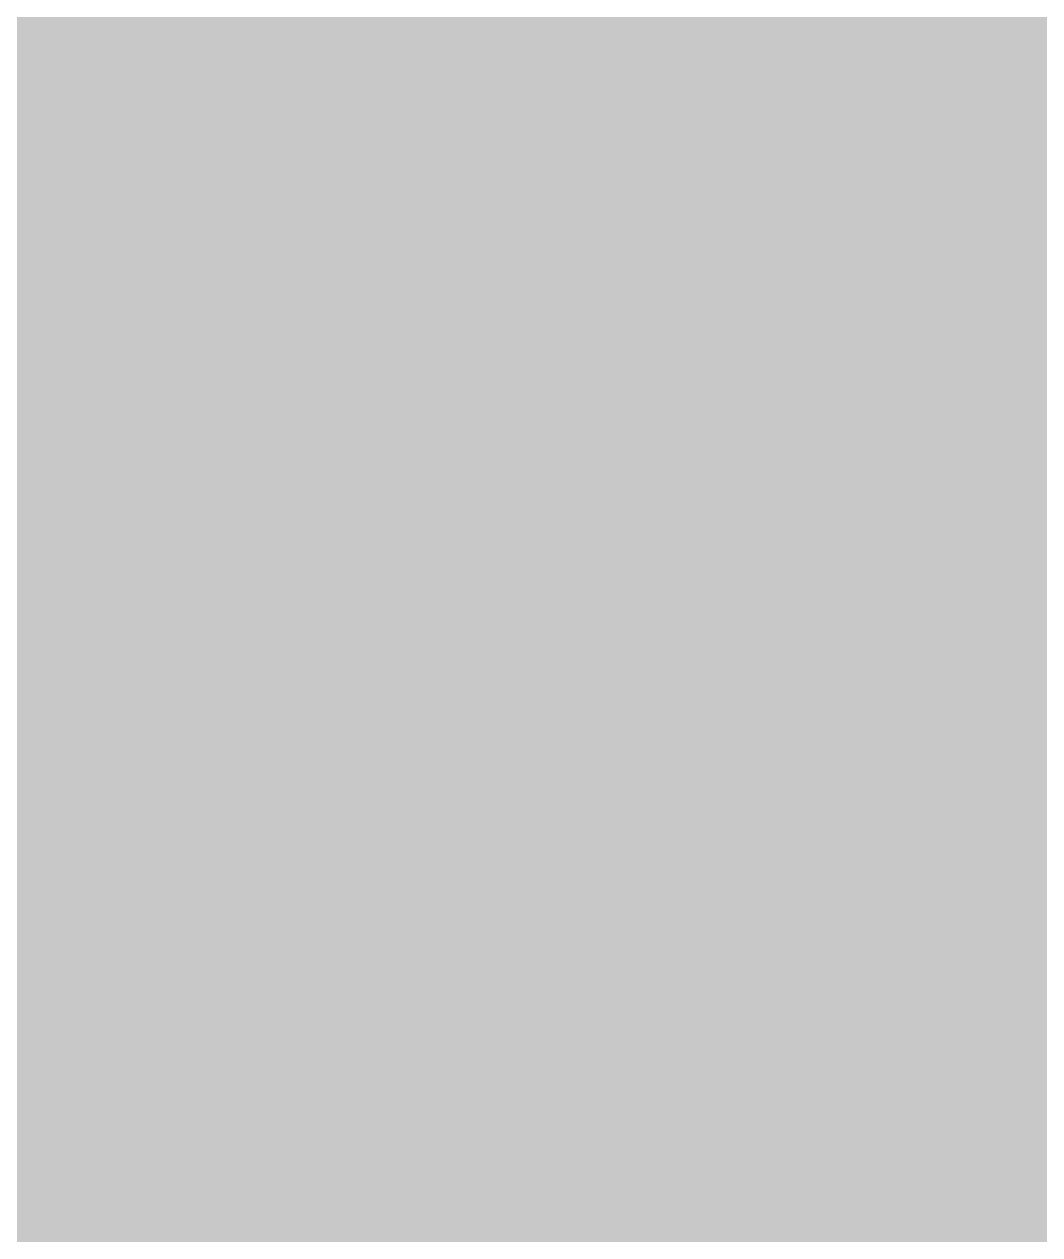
# Model space of a CAD drawing. Header units: millimetres. Extents: x 92 to 588, y 96 to 434.
# Drawn here: x 412.9 to 439.35, y 269.89 to 301.43 of the extents above; entities that cross this region are included whole.
import ezdxf

# ---------------------------------------------------------------- set-up
doc = ezdxf.new("R2010")
doc.units = ezdxf.units.MM
doc.layers.add('H', color=7, linetype='Continuous')
doc.layers.add('P', color=7, linetype='Continuous')

msp = doc.modelspace()

# ---------------------------------------------------------------- hatches: boundary and pattern name
at = {"layer": 'H', "linetype": 'Continuous'}
for points in [[(291.162, 223.903), (291.162, 433.788), (588.166, 433.788), (588.166, 223.903), (291.162, 223.903)], [(436.824, 300.773), (435.819, 301.761), (436.824, 302.766), (437.812, 301.761), (436.824, 300.773)], [(429.01, 298.321), (428.904, 298.321), (428.71, 298.356), (428.622, 298.374), (428.445, 298.427), (428.304, 298.48), (428.304, 298.85), (428.445, 298.78), (428.622, 298.692), (428.71, 298.674), (428.886, 298.621), (428.975, 298.621), (429.08, 298.639), (429.186, 298.656), (429.239, 298.674), (429.327, 298.727), (429.38, 298.762), (429.433, 298.85), (429.486, 298.938), (429.504, 298.991), (429.521, 299.097), (429.521, 299.238), (429.486, 299.362), (429.469, 299.397), (429.451, 299.45), (429.398, 299.521), (429.363, 299.538), (429.275, 299.591), (429.186, 299.609), (429.08, 299.626), (428.975, 299.644), (428.816, 299.644), (428.816, 299.926), (428.939, 299.926), (429.045, 299.926), (429.239, 299.979), (429.327, 300.032), (429.363, 300.067), (429.416, 300.138), (429.469, 300.261), (429.469, 300.35), (429.469, 300.403), (429.451, 300.491), (429.433, 300.526), (429.416, 300.561), (429.363, 300.614), (429.327, 300.632), (429.257, 300.685), (429.186, 300.702), (429.098, 300.72), (429.01, 300.72), (428.922, 300.72), (428.834, 300.702), (428.728, 300.667), (428.64, 300.632), (428.569, 300.597), (428.498, 300.561), (428.445, 300.526), (428.393, 300.491), (428.375, 300.861), (428.498, 300.914), (428.675, 300.967), (428.763, 300.985), (428.957, 301.02), (429.045, 301.02), (429.204, 301.02), (429.345, 300.985), (429.416, 300.967), (429.539, 300.914), (429.592, 300.879), (429.645, 300.826), (429.733, 300.72), (429.751, 300.667), (429.786, 300.614), (429.821, 300.473), (429.821, 300.403), (429.804, 300.297), (429.733, 300.103), (429.68, 300.014), (429.61, 299.944), (429.433, 299.838), (429.345, 299.82), (429.416, 299.768), (429.521, 299.732), (429.61, 299.697), (429.68, 299.626), (429.733, 299.591), (429.786, 299.485), (429.821, 299.432), (429.839, 299.379), (429.857, 299.221), (429.874, 299.15), (429.857, 299.062), (429.839, 298.903), (429.804, 298.833), (429.768, 298.744), (429.698, 298.621), (429.645, 298.568), (429.574, 298.515), (429.451, 298.427), (429.363, 298.392), (429.292, 298.356), (429.098, 298.321), (429.01, 298.321)], [(413.893, 298.709), (412.906, 299.697), (413.893, 300.702), (414.899, 299.697), (413.893, 298.709)], [(426.505, 298.374), (427.687, 300.667), (426.346, 300.667), (426.346, 300.967), (427.987, 300.967), (427.987, 300.579), (426.876, 298.374), (426.505, 298.374)], [(432.379, 298.374), (432.379, 299.274), (432.379, 299.538), (432.379, 300.561), (431.515, 299.538), (432.379, 299.538), (432.379, 299.274), (431.25, 299.274), (431.25, 299.626), (432.397, 300.967), (432.714, 300.967), (432.714, 299.538), (433.032, 299.538), (433.032, 299.274), (432.714, 299.274), (432.714, 298.374), (432.379, 298.374)], [(435.184, 298.603), (434.178, 299.609), (435.184, 300.597), (436.189, 299.609), (435.184, 298.603)], [(432.22, 297.898), (431.215, 298.903), (432.22, 299.909), (433.226, 298.903), (432.22, 297.898)], [(433.12, 297.563), (432.114, 298.568), (433.12, 299.573), (434.125, 298.568), (433.12, 297.563)], [(412.006, 296.275), (413.188, 298.55), (411.847, 298.55), (411.847, 298.868), (413.488, 298.868), (413.488, 298.48), (412.376, 296.275), (412.006, 296.275)], [(414.511, 296.222), (414.334, 296.222), (414.158, 296.257), (413.982, 296.31), (413.84, 296.363), (413.84, 296.734), (413.911, 296.698), (414.052, 296.628), (414.14, 296.593), (414.246, 296.557), (414.334, 296.54), (414.423, 296.522), (414.528, 296.522), (414.634, 296.522), (414.722, 296.557), (414.775, 296.575), (414.864, 296.645), (414.899, 296.681), (414.952, 296.769), (414.987, 296.857), (415.022, 296.963), (415.022, 297.104), (415.022, 297.175), (415.005, 297.28), (414.987, 297.333), (414.969, 297.369), (414.916, 297.439), (414.881, 297.474), (414.846, 297.51), (414.758, 297.545), (414.705, 297.563), (414.581, 297.58), (414.458, 297.598), (414.317, 297.58), (414.176, 297.563), (414.035, 297.545), (413.946, 297.527), (413.946, 298.868), (415.357, 298.868), (415.357, 298.55), (414.281, 298.55), (414.281, 297.863), (414.352, 297.88), (414.458, 297.88), (414.511, 297.88), (414.705, 297.88), (414.846, 297.845), (414.916, 297.827), (415.058, 297.774), (415.11, 297.721), (415.181, 297.668), (415.269, 297.545), (415.305, 297.474), (415.34, 297.404), (415.375, 297.21), (415.375, 297.104), (415.375, 296.998), (415.34, 296.839), (415.322, 296.751), (415.287, 296.681), (415.199, 296.54), (415.146, 296.469), (415.093, 296.416), (414.969, 296.328), (414.881, 296.293), (414.793, 296.257), (414.617, 296.222), (414.511, 296.222)], [(416.857, 296.275), (416.857, 296.645), (417.033, 296.804), (417.192, 296.945), (417.333, 297.104), (417.492, 297.263), (417.633, 297.422), (417.827, 297.686), (417.88, 297.774), (417.933, 297.88), (417.986, 298.074), (418.003, 298.18), (417.986, 298.286), (417.968, 298.374), (417.95, 298.409), (417.897, 298.48), (417.862, 298.515), (417.809, 298.55), (417.721, 298.586), (417.65, 298.603), (417.545, 298.621), (417.456, 298.603), (417.368, 298.586), (417.28, 298.568), (417.192, 298.533), (417.121, 298.498), (417.051, 298.462), (416.98, 298.427), (416.927, 298.392), (416.91, 298.762), (417.033, 298.815), (417.21, 298.868), (417.315, 298.886), (417.492, 298.903), (417.58, 298.921), (417.668, 298.903), (417.827, 298.886), (417.968, 298.833), (418.091, 298.762), (418.144, 298.727), (418.197, 298.674), (418.268, 298.568), (418.321, 298.427), (418.338, 298.286), (418.356, 298.198), (418.338, 298.057), (418.321, 297.915), (418.268, 297.792), (418.215, 297.686), (418.144, 297.58), (418.056, 297.457), (417.968, 297.351), (417.862, 297.245), (417.703, 297.069), (417.509, 296.875), (417.315, 296.698), (417.192, 296.575), (418.462, 296.575), (418.462, 296.275), (416.857, 296.275)], [(419.591, 296.222), (419.503, 296.222), (419.326, 296.24), (419.238, 296.275), (419.167, 296.31), (419.026, 296.381), (418.973, 296.434), (418.92, 296.487), (418.832, 296.61), (418.797, 296.681), (418.779, 296.751), (418.744, 296.91), (418.744, 296.981), (418.744, 297.086), (418.815, 297.28), (418.868, 297.369), (418.92, 297.457), (419.079, 297.598), (419.185, 297.651), (419.326, 297.527), (419.22, 297.404), (419.167, 297.333), (419.132, 297.263), (419.097, 297.104), (419.097, 297.016), (419.097, 296.892), (419.167, 296.716), (419.238, 296.628), (419.309, 296.557), (419.485, 296.487), (419.591, 296.469), (419.697, 296.487), (419.873, 296.54), (419.944, 296.61), (419.996, 296.681), (420.067, 296.857), (420.067, 296.963), (420.067, 297.033), (420.049, 297.175), (420.014, 297.21), (419.979, 297.263), (419.855, 297.351), (419.767, 297.404), (419.714, 297.439), (419.608, 297.474), (419.52, 297.527), (419.397, 297.563), (419.326, 297.527), (419.185, 297.651), (419.097, 297.721), (418.956, 297.845), (418.903, 297.915), (418.868, 297.986), (418.815, 298.145), (418.815, 298.233), (418.815, 298.303), (418.832, 298.445), (418.903, 298.568), (418.973, 298.674), (419.026, 298.727), (419.079, 298.762), (419.22, 298.85), (419.344, 298.886), (419.503, 298.921), (419.679, 298.921), (419.838, 298.886), (419.979, 298.85), (420.102, 298.78), (420.155, 298.727), (420.208, 298.692), (420.279, 298.586), (420.332, 298.462), (420.367, 298.339), (420.367, 298.268), (420.367, 298.18), (420.314, 298.004), (420.261, 297.915), (420.208, 297.827), (420.067, 297.704), (419.979, 297.651), (419.838, 297.792), (419.944, 297.915), (419.979, 297.968), (419.996, 298.039), (420.032, 298.18), (420.032, 298.251), (420.014, 298.339), (419.961, 298.48), (419.908, 298.55), (419.873, 298.568), (419.802, 298.621), (419.679, 298.656), (419.591, 298.656), (419.503, 298.656), (419.344, 298.603), (419.273, 298.568), (419.256, 298.533), (419.203, 298.48), (419.167, 298.356), (419.15, 298.286), (419.167, 298.215), (419.185, 298.109), (419.22, 298.057), (419.256, 298.021), (419.344, 297.933), (419.397, 297.898), (419.573, 297.827), (419.679, 297.774), (419.767, 297.739), (419.838, 297.792), (419.979, 297.651), (420.085, 297.58), (420.243, 297.457), (420.314, 297.386), (420.367, 297.298), (420.42, 297.104), (420.437, 296.998), (420.42, 296.91), (420.402, 296.769), (420.332, 296.628), (420.243, 296.504), (420.19, 296.434), (420.138, 296.381), (419.996, 296.31), (419.838, 296.24), (419.679, 296.222), (419.591, 296.222)], [(430.403, 298.374), (430.403, 298.868), (430.827, 298.868), (430.827, 298.374), (430.403, 298.374)], [(435.36, 295.675), (434.355, 296.663), (435.36, 297.668), (436.348, 296.663), (435.36, 295.675)], [(422.29, 295.199), (421.302, 296.204), (422.29, 297.21), (423.295, 296.204), (422.29, 295.199)], [(415.904, 296.275), (415.904, 296.769), (416.31, 296.769), (416.31, 296.275), (415.904, 296.275)], [(422.554, 293.664), (422.554, 296.257), (423.313, 296.257), (423.507, 296.222), (423.595, 296.204), (423.683, 296.187), (423.824, 296.134), (423.877, 296.081), (423.948, 296.046), (424.071, 295.905), (424.106, 295.834), (424.142, 295.763), (424.177, 295.569), (424.195, 295.464), (424.195, 295.393), (424.159, 295.234), (424.124, 295.146), (424.089, 295.076), (424.018, 294.952), (423.965, 294.899), (423.895, 294.829), (423.736, 294.74), (423.648, 294.705), (423.56, 294.67), (423.33, 294.635), (422.907, 294.635), (422.907, 294.917), (423.136, 294.917), (423.33, 294.934), (423.471, 294.952), (423.542, 294.97), (423.648, 295.04), (423.683, 295.076), (423.718, 295.111), (423.771, 295.199), (423.789, 295.252), (423.824, 295.34), (423.824, 295.464), (423.824, 295.534), (423.806, 295.64), (423.789, 295.693), (423.754, 295.746), (423.683, 295.816), (423.648, 295.852), (423.56, 295.905), (423.454, 295.94), (423.33, 295.958), (423.189, 295.958), (422.907, 295.958), (422.907, 294.917), (422.907, 294.635), (422.907, 293.664), (422.554, 293.664)], [(424.424, 293.664), (424.424, 294.035), (424.6, 294.194), (424.759, 294.335), (424.9, 294.493), (425.059, 294.652), (425.2, 294.811), (425.394, 295.076), (425.465, 295.164), (425.5, 295.27), (425.553, 295.464), (425.57, 295.569), (425.553, 295.675), (425.535, 295.763), (425.517, 295.799), (425.465, 295.869), (425.429, 295.905), (425.376, 295.94), (425.288, 295.975), (425.218, 295.993), (425.129, 296.01), (425.024, 295.993), (424.935, 295.975), (424.847, 295.958), (424.759, 295.922), (424.688, 295.887), (424.618, 295.852), (424.547, 295.816), (424.512, 295.781), (424.477, 296.152), (424.6, 296.204), (424.777, 296.257), (424.882, 296.275), (425.059, 296.31), (425.235, 296.31), (425.394, 296.275), (425.535, 296.222), (425.659, 296.152), (425.711, 296.116), (425.764, 296.063), (425.835, 295.958), (425.888, 295.816), (425.923, 295.675), (425.923, 295.587), (425.905, 295.446), (425.888, 295.305), (425.835, 295.181), (425.782, 295.076), (425.711, 294.97), (425.623, 294.846), (425.535, 294.74), (425.447, 294.635), (425.27, 294.458), (425.076, 294.264), (424.882, 294.088), (424.759, 293.964), (426.029, 293.964), (426.029, 293.664), (424.424, 293.664)], [(426.452, 293.664), (426.452, 296.257), (427.14, 296.257), (427.387, 296.24), (427.546, 296.24), (427.616, 296.222), (427.758, 296.187), (427.81, 296.152), (427.881, 296.099), (427.987, 296.01), (428.022, 295.958), (428.04, 295.887), (428.075, 295.746), (428.075, 295.675), (428.075, 295.569), (428.022, 295.411), (427.987, 295.34), (427.934, 295.27), (427.793, 295.164), (427.722, 295.111), (427.581, 295.287), (427.616, 295.305), (427.669, 295.375), (427.687, 295.411), (427.722, 295.499), (427.722, 295.622), (427.722, 295.711), (427.687, 295.781), (427.669, 295.816), (427.616, 295.869), (427.599, 295.887), (427.511, 295.922), (427.405, 295.94), (427.299, 295.958), (427.123, 295.958), (426.787, 295.958), (426.787, 295.199), (427.175, 295.199), (427.334, 295.199), (427.422, 295.217), (427.493, 295.234), (427.581, 295.287), (427.722, 295.111), (427.828, 295.058), (427.687, 294.811), (427.634, 294.846), (427.546, 294.882), (427.458, 294.899), (427.352, 294.917), (426.787, 294.917), (426.787, 293.964), (427.07, 293.964), (427.281, 293.964), (427.422, 293.982), (427.493, 294), (427.599, 294.035), (427.652, 294.07), (427.705, 294.105), (427.775, 294.176), (427.793, 294.229), (427.828, 294.264), (427.846, 294.388), (427.846, 294.441), (427.846, 294.511), (427.828, 294.635), (427.81, 294.688), (427.775, 294.74), (427.687, 294.811), (427.828, 295.058), (428.005, 294.952), (428.075, 294.882), (428.128, 294.793), (428.199, 294.582), (428.199, 294.458), (428.199, 294.37), (428.163, 294.194), (428.128, 294.123), (428.093, 294.053), (427.987, 293.929), (427.934, 293.876), (427.863, 293.823), (427.705, 293.735), (427.616, 293.717), (427.528, 293.7), (427.317, 293.664), (426.452, 293.664)], [(430.439, 293.664), (430.439, 295.94), (429.574, 295.94), (429.574, 296.257), (431.656, 296.257), (431.656, 295.94), (430.774, 295.94), (430.774, 293.664), (430.439, 293.664)], [(431.956, 293.664), (431.956, 296.257), (432.644, 296.257), (432.89, 296.24), (433.049, 296.24), (433.12, 296.222), (433.243, 296.187), (433.314, 296.152), (433.384, 296.099), (433.49, 296.01), (433.525, 295.958), (433.543, 295.887), (433.578, 295.746), (433.578, 295.675), (433.578, 295.569), (433.525, 295.411), (433.49, 295.34), (433.437, 295.27), (433.296, 295.164), (433.226, 295.111), (433.085, 295.287), (433.12, 295.305), (433.173, 295.375), (433.19, 295.411), (433.226, 295.499), (433.226, 295.622), (433.226, 295.711), (433.19, 295.781), (433.173, 295.816), (433.12, 295.869), (433.085, 295.887), (433.014, 295.922), (432.908, 295.94), (432.785, 295.958), (432.626, 295.958), (432.291, 295.958), (432.291, 295.199), (432.679, 295.199), (432.838, 295.199), (432.926, 295.217), (432.996, 295.234), (433.085, 295.287), (433.226, 295.111), (433.331, 295.058), (433.19, 294.811), (433.137, 294.846), (433.049, 294.882), (432.961, 294.899), (432.855, 294.917), (432.291, 294.917), (432.291, 293.964), (432.573, 293.964), (432.785, 293.964), (432.926, 293.982), (432.996, 294), (433.102, 294.035), (433.155, 294.07), (433.208, 294.105), (433.279, 294.176), (433.296, 294.229), (433.314, 294.264), (433.349, 294.388), (433.349, 294.511), (433.331, 294.635), (433.296, 294.688), (433.279, 294.74), (433.19, 294.811), (433.331, 295.058), (433.508, 294.952), (433.578, 294.882), (433.631, 294.793), (433.702, 294.582), (433.702, 294.458), (433.702, 294.37), (433.667, 294.194), (433.631, 294.123), (433.596, 294.053), (433.49, 293.929), (433.437, 293.876), (433.367, 293.823), (433.208, 293.735), (433.12, 293.717), (433.032, 293.7), (432.82, 293.664), (431.956, 293.664)], [(428.463, 294.635), (428.463, 294.952), (429.433, 294.952), (429.433, 294.635), (428.463, 294.635)], [(413.135, 291.46), (413.047, 291.46), (412.888, 291.495), (412.817, 291.53), (412.747, 291.548), (412.606, 291.636), (412.553, 291.707), (412.5, 291.777), (412.394, 291.953), (412.341, 292.077), (412.306, 292.2), (412.271, 292.483), (412.271, 292.659), (412.271, 292.818), (412.306, 293.118), (412.341, 293.259), (412.376, 293.4), (412.482, 293.629), (412.553, 293.735), (412.623, 293.823), (412.817, 293.982), (412.923, 294.035), (413.029, 294.088), (413.294, 294.141), (413.435, 294.158), (413.523, 294.141), (413.594, 294.141), (413.664, 294.123), (413.717, 294.105), (413.717, 293.788), (413.664, 293.806), (413.576, 293.823), (413.488, 293.841), (413.382, 293.858), (413.311, 293.858), (413.153, 293.823), (413.029, 293.77), (412.923, 293.682), (412.87, 293.629), (412.817, 293.576), (412.729, 293.435), (412.676, 293.276), (412.641, 293.1), (412.623, 292.994), (412.747, 292.8), (412.623, 292.747), (412.623, 292.712), (412.623, 292.659), (412.623, 292.447), (412.659, 292.236), (412.676, 292.148), (412.694, 292.059), (412.765, 291.936), (412.8, 291.901), (412.888, 291.812), (412.959, 291.777), (413.047, 291.759), (413.135, 291.742), (413.223, 291.759), (413.364, 291.812), (413.435, 291.865), (413.47, 291.901), (413.505, 291.936), (413.541, 292.024), (413.594, 292.2), (413.594, 292.342), (413.594, 292.412), (413.576, 292.553), (413.558, 292.606), (413.541, 292.659), (413.47, 292.747), (413.417, 292.8), (413.382, 292.818), (413.311, 292.853), (413.258, 292.871), (413.188, 292.888), (413.082, 292.888), (412.976, 292.871), (412.853, 292.853), (412.747, 292.8), (412.623, 292.994), (412.747, 293.065), (412.888, 293.118), (412.941, 293.135), (413.082, 293.171), (413.17, 293.171), (413.311, 293.171), (413.435, 293.135), (413.488, 293.118), (413.611, 293.065), (413.664, 293.012), (413.735, 292.959), (413.84, 292.818), (413.876, 292.747), (413.911, 292.659), (413.946, 292.465), (413.946, 292.359), (413.946, 292.253), (413.911, 292.077), (413.876, 291.989), (413.84, 291.901), (413.752, 291.759), (413.699, 291.707), (413.646, 291.654), (413.523, 291.565), (413.452, 291.53), (413.364, 291.495), (413.205, 291.46), (413.135, 291.46)], [(416.063, 291.46), (415.887, 291.477), (415.693, 291.513), (415.534, 291.548), (415.393, 291.618), (415.393, 291.971), (415.463, 291.953), (415.534, 291.918), (415.604, 291.883), (415.693, 291.848), (415.798, 291.812), (415.887, 291.777), (415.975, 291.759), (416.063, 291.759), (416.169, 291.777), (416.275, 291.795), (416.328, 291.83), (416.398, 291.883), (416.433, 291.918), (416.504, 292.006), (416.539, 292.095), (416.575, 292.218), (416.575, 292.342), (416.575, 292.412), (416.557, 292.518), (416.539, 292.571), (416.522, 292.606), (416.469, 292.677), (416.433, 292.712), (416.398, 292.747), (416.292, 292.8), (416.239, 292.8), (416.134, 292.835), (416.01, 292.835), (415.869, 292.835), (415.728, 292.818), (415.587, 292.783), (415.499, 292.765), (415.499, 294.105), (416.91, 294.105), (416.91, 293.806), (415.834, 293.806), (415.834, 293.118), (415.887, 293.118), (416.01, 293.118), (416.063, 293.118), (416.257, 293.118), (416.398, 293.1), (416.469, 293.065), (416.592, 293.012), (416.663, 292.959), (416.716, 292.906), (416.821, 292.8), (416.857, 292.712), (416.892, 292.641), (416.927, 292.447), (416.927, 292.342), (416.927, 292.253), (416.892, 292.077), (416.874, 291.989), (416.839, 291.918), (416.751, 291.777), (416.698, 291.724), (416.645, 291.654), (416.504, 291.565), (416.433, 291.53), (416.345, 291.495), (416.169, 291.46), (416.063, 291.46)], [(417.986, 291.46), (417.897, 291.46), (417.703, 291.495), (417.615, 291.513), (417.421, 291.565), (417.28, 291.618), (417.28, 291.989), (417.439, 291.918), (417.598, 291.83), (417.703, 291.812), (417.88, 291.759), (417.968, 291.759), (418.074, 291.777), (418.18, 291.795), (418.233, 291.812), (418.321, 291.865), (418.356, 291.901), (418.427, 291.989), (418.462, 292.077), (418.48, 292.13), (418.497, 292.236), (418.497, 292.377), (418.48, 292.5), (418.462, 292.536), (418.444, 292.588), (418.391, 292.659), (418.356, 292.677), (418.268, 292.73), (418.18, 292.747), (418.074, 292.765), (417.968, 292.783), (417.809, 292.783), (417.809, 293.065), (417.933, 293.065), (418.039, 293.065), (418.233, 293.118), (418.303, 293.171), (418.338, 293.206), (418.391, 293.276), (418.444, 293.4), (418.462, 293.488), (418.462, 293.541), (418.427, 293.629), (418.427, 293.664), (418.391, 293.7), (418.356, 293.753), (418.321, 293.77), (418.25, 293.823), (418.18, 293.841), (418.091, 293.858), (418.003, 293.858), (417.915, 293.858), (417.809, 293.841), (417.721, 293.806), (417.633, 293.77), (417.562, 293.735), (417.492, 293.7), (417.421, 293.664), (417.386, 293.629), (417.351, 294), (417.492, 294.053), (417.668, 294.105), (417.756, 294.123), (417.95, 294.158), (418.039, 294.158), (418.197, 294.158), (418.338, 294.123), (418.409, 294.105), (418.515, 294.053), (418.568, 294.017), (418.638, 293.964), (418.709, 293.858), (418.744, 293.806), (418.779, 293.753), (418.797, 293.612), (418.815, 293.541), (418.797, 293.435), (418.726, 293.241), (418.674, 293.153), (418.585, 293.082), (418.427, 292.977), (418.321, 292.959), (418.409, 292.906), (418.497, 292.871), (418.603, 292.835), (418.674, 292.765), (418.709, 292.73), (418.779, 292.624), (418.815, 292.571), (418.832, 292.518), (418.85, 292.359), (418.85, 292.289), (418.85, 292.2), (418.832, 292.042), (418.797, 291.971), (418.762, 291.883), (418.674, 291.759), (418.621, 291.707), (418.568, 291.654), (418.427, 291.565), (418.356, 291.53), (418.268, 291.495), (418.091, 291.46), (417.986, 291.46)], [(438.059, 290.948), (437.053, 291.936), (438.059, 292.941), (439.046, 291.936), (438.059, 290.948)], [(419.062, 290.701), (418.056, 291.707), (419.062, 292.712), (420.067, 291.707), (419.062, 290.701)], [(414.405, 291.513), (414.405, 292.006), (414.811, 292.006), (414.811, 291.513), (414.405, 291.513)], [(427.581, 289.325), (428.763, 291.618), (427.422, 291.618), (427.422, 291.918), (429.063, 291.918), (429.063, 291.53), (427.952, 289.325), (427.581, 289.325)], [(430.104, 289.272), (429.91, 289.29), (429.733, 289.325), (429.557, 289.361), (429.416, 289.431), (429.416, 289.784), (429.486, 289.766), (429.557, 289.731), (429.645, 289.696), (429.715, 289.66), (429.821, 289.625), (429.91, 289.608), (429.998, 289.59), (430.104, 289.572), (430.209, 289.59), (430.298, 289.625), (430.35, 289.643), (430.439, 289.696), (430.474, 289.731), (430.527, 289.819), (430.58, 289.907), (430.597, 290.031), (430.615, 290.154), (430.597, 290.225), (430.58, 290.331), (430.562, 290.384), (430.545, 290.419), (430.492, 290.507), (430.456, 290.525), (430.421, 290.56), (430.333, 290.613), (430.28, 290.613), (430.174, 290.648), (430.033, 290.648), (429.892, 290.648), (429.751, 290.631), (429.627, 290.613), (429.521, 290.578), (429.521, 291.918), (430.95, 291.918), (430.95, 291.618), (429.857, 291.618), (429.857, 290.93), (429.927, 290.93), (429.98, 290.93), (430.051, 290.93), (430.104, 290.948), (430.28, 290.93), (430.439, 290.913), (430.492, 290.895), (430.633, 290.825), (430.686, 290.772), (430.756, 290.736), (430.862, 290.613), (430.897, 290.542), (430.915, 290.454), (430.95, 290.26), (430.968, 290.154), (430.95, 290.066), (430.933, 289.89), (430.897, 289.802), (430.862, 289.731), (430.791, 289.59), (430.739, 289.537), (430.668, 289.484), (430.545, 289.378), (430.456, 289.343), (430.386, 289.308), (430.192, 289.29), (430.104, 289.272)], [(432.432, 289.325), (432.432, 289.696), (432.608, 289.854), (432.767, 290.013), (432.908, 290.154), (433.067, 290.313), (433.208, 290.472), (433.402, 290.736), (433.473, 290.842), (433.508, 290.93), (433.561, 291.142), (433.578, 291.248), (433.561, 291.336), (433.543, 291.424), (433.525, 291.477), (433.473, 291.53), (433.455, 291.565), (433.384, 291.618), (433.314, 291.636), (433.226, 291.671), (433.137, 291.671), (433.032, 291.671), (432.943, 291.654), (432.855, 291.618), (432.767, 291.583), (432.696, 291.565), (432.626, 291.513), (432.555, 291.477), (432.52, 291.442), (432.502, 291.812), (432.608, 291.865), (432.802, 291.918), (432.89, 291.936), (433.067, 291.971), (433.155, 291.971), (433.243, 291.971), (433.402, 291.936), (433.543, 291.901), (433.667, 291.83), (433.72, 291.777), (433.772, 291.724), (433.843, 291.618), (433.896, 291.495), (433.931, 291.336), (433.931, 291.266), (433.914, 291.107), (433.896, 290.983), (433.861, 290.86), (433.79, 290.736), (433.72, 290.631), (433.631, 290.525), (433.543, 290.401), (433.455, 290.295), (433.279, 290.119), (433.085, 289.925), (432.89, 289.749), (432.767, 289.625), (434.037, 289.625), (434.037, 289.325), (432.432, 289.325)], [(437.459, 289.784), (436.454, 290.772), (437.459, 291.777), (438.447, 290.772), (437.459, 289.784)], [(436.348, 289.378), (435.36, 290.384), (436.348, 291.371), (437.353, 290.384), (436.348, 289.378)], [(423.224, 288.584), (422.237, 289.572), (423.224, 290.578), (424.23, 289.572), (423.224, 288.584)], [(416.433, 287.985), (415.428, 288.973), (416.433, 289.978), (417.439, 288.973), (416.433, 287.985)], [(424.6, 288.108), (423.595, 289.114), (424.6, 290.101), (425.588, 289.114), (424.6, 288.108)], [(431.479, 289.325), (431.479, 289.819), (431.903, 289.819), (431.903, 289.325), (431.479, 289.325)], [(437.776, 287.35), (438.958, 289.625), (437.618, 289.625), (437.618, 289.925), (439.258, 289.925), (439.258, 289.537), (438.147, 287.35), (437.776, 287.35)], [(427.264, 287.438), (426.258, 288.443), (427.264, 289.449), (428.251, 288.443), (427.264, 287.438)], [(412.941, 285.551), (412.941, 285.815), (413.4, 285.815), (413.4, 287.544), (412.941, 287.544), (412.941, 287.773), (413.064, 287.791), (413.258, 287.826), (413.329, 287.861), (413.4, 287.932), (413.452, 288.038), (413.47, 288.143), (413.735, 288.143), (413.735, 285.815), (414.193, 285.815), (414.193, 285.551), (412.941, 285.551)], [(415.463, 285.498), (415.357, 285.498), (415.181, 285.515), (415.11, 285.551), (415.022, 285.586), (414.899, 285.656), (414.846, 285.709), (414.793, 285.762), (414.705, 285.886), (414.67, 285.956), (414.652, 286.027), (414.617, 286.186), (414.617, 286.256), (414.617, 286.362), (414.67, 286.556), (414.722, 286.644), (414.793, 286.732), (414.952, 286.873), (415.058, 286.926), (415.199, 286.785), (415.075, 286.679), (415.04, 286.609), (415.005, 286.538), (414.969, 286.38), (414.969, 286.291), (414.969, 286.168), (415.04, 285.974), (415.11, 285.903), (415.181, 285.833), (415.357, 285.762), (415.463, 285.745), (415.569, 285.762), (415.745, 285.815), (415.816, 285.886), (415.869, 285.956), (415.94, 286.133), (415.94, 286.238), (415.94, 286.309), (415.904, 286.433), (415.887, 286.485), (415.851, 286.538), (415.728, 286.627), (415.64, 286.679), (415.569, 286.715), (415.481, 286.75), (415.375, 286.785), (415.269, 286.838), (415.199, 286.785), (415.058, 286.926), (414.969, 286.997), (414.828, 287.12), (414.775, 287.191), (414.722, 287.244), (414.687, 287.42), (414.67, 287.508), (414.687, 287.579), (414.705, 287.72), (414.758, 287.844), (414.846, 287.949), (414.899, 288.002), (414.952, 288.038), (415.075, 288.126), (415.216, 288.161), (415.375, 288.196), (415.463, 288.196), (415.551, 288.196), (415.71, 288.161), (415.851, 288.126), (415.975, 288.055), (416.028, 288.002), (416.081, 287.967), (416.151, 287.861), (416.204, 287.738), (416.239, 287.614), (416.239, 287.544), (416.222, 287.456), (416.186, 287.279), (416.134, 287.191), (416.081, 287.103), (415.94, 286.979), (415.834, 286.926), (415.71, 287.068), (415.816, 287.191), (415.834, 287.244), (415.869, 287.314), (415.887, 287.456), (415.887, 287.526), (415.887, 287.614), (415.834, 287.755), (415.781, 287.826), (415.745, 287.844), (415.675, 287.897), (415.551, 287.932), (415.463, 287.932), (415.357, 287.932), (415.216, 287.879), (415.146, 287.826), (415.11, 287.808), (415.075, 287.738), (415.022, 287.632), (415.022, 287.544), (415.022, 287.491), (415.058, 287.385), (415.093, 287.332), (415.128, 287.297), (415.216, 287.209), (415.34, 287.138), (415.428, 287.103), (415.534, 287.05), (415.64, 287.015), (415.71, 287.068), (415.834, 286.926), (415.957, 286.856), (416.116, 286.732), (416.186, 286.662), (416.239, 286.574), (416.292, 286.38), (416.292, 286.274), (416.292, 286.186), (416.275, 286.044), (416.204, 285.903), (416.116, 285.78), (416.063, 285.709), (415.992, 285.656), (415.869, 285.586), (415.71, 285.515), (415.551, 285.498), (415.463, 285.498)], [(437.882, 284.245), (436.877, 285.251), (437.882, 286.238), (438.888, 285.251), (437.882, 284.245)], [(418.268, 283.328), (419.45, 285.603), (418.109, 285.603), (418.109, 285.903), (419.75, 285.903), (419.75, 285.515), (418.638, 283.328), (418.268, 283.328)], [(420.808, 283.275), (420.649, 283.31), (420.579, 283.328), (420.508, 283.363), (420.367, 283.452), (420.314, 283.504), (420.261, 283.575), (420.155, 283.769), (420.102, 283.875), (420.067, 283.998), (420.032, 284.298), (420.032, 284.457), (420.032, 284.616), (420.067, 284.933), (420.102, 285.074), (420.138, 285.198), (420.243, 285.445), (420.314, 285.533), (420.385, 285.639), (420.579, 285.78), (420.684, 285.85), (420.79, 285.903), (421.055, 285.956), (421.196, 285.956), (421.284, 285.956), (421.355, 285.956), (421.425, 285.939), (421.478, 285.921), (421.478, 285.586), (421.425, 285.621), (421.337, 285.639), (421.249, 285.656), (421.143, 285.656), (421.072, 285.656), (420.914, 285.621), (420.79, 285.568), (420.684, 285.498), (420.631, 285.445), (420.579, 285.392), (420.49, 285.251), (420.437, 285.092), (420.402, 284.898), (420.385, 284.792), (420.508, 284.616), (420.385, 284.545), (420.385, 284.51), (420.385, 284.475), (420.385, 284.245), (420.42, 284.034), (420.437, 283.945), (420.455, 283.875), (420.526, 283.751), (420.561, 283.698), (420.649, 283.628), (420.72, 283.593), (420.808, 283.557), (420.896, 283.557), (420.984, 283.557), (421.125, 283.61), (421.196, 283.663), (421.231, 283.698), (421.266, 283.734), (421.302, 283.84), (421.355, 283.998), (421.355, 284.139), (421.355, 284.228), (421.337, 284.351), (421.319, 284.422), (421.302, 284.475), (421.231, 284.563), (421.178, 284.598), (421.143, 284.633), (421.072, 284.669), (421.02, 284.669), (420.949, 284.686), (420.843, 284.686), (420.737, 284.686), (420.614, 284.651), (420.508, 284.616), (420.385, 284.792), (420.508, 284.88), (420.649, 284.933), (420.702, 284.951), (420.843, 284.968), (420.931, 284.968), (421.072, 284.968), (421.196, 284.951), (421.249, 284.933), (421.372, 284.863), (421.425, 284.827), (421.496, 284.757), (421.602, 284.633), (421.637, 284.545), (421.672, 284.457), (421.707, 284.263), (421.707, 284.157), (421.707, 284.069), (421.672, 283.875), (421.637, 283.787), (421.602, 283.716), (421.513, 283.575), (421.46, 283.504), (421.408, 283.452), (421.284, 283.363), (421.214, 283.328), (421.125, 283.31), (420.967, 283.275), (420.808, 283.275)], [(423.489, 283.275), (423.418, 283.275), (423.348, 283.293), (423.277, 283.31), (423.277, 283.646), (423.348, 283.61), (423.418, 283.593), (423.524, 283.575), (423.612, 283.575), (423.701, 283.575), (423.842, 283.61), (423.983, 283.663), (424.106, 283.734), (424.142, 283.804), (424.195, 283.857), (424.265, 283.998), (424.318, 284.157), (424.353, 284.333), (424.371, 284.439), (424.265, 284.616), (424.371, 284.686), (424.371, 284.757), (424.371, 284.792), (424.371, 284.845), (424.371, 284.968), (424.353, 285.18), (424.336, 285.268), (424.3, 285.357), (424.23, 285.48), (424.195, 285.533), (424.159, 285.568), (424.071, 285.621), (424.036, 285.639), (423.965, 285.674), (423.877, 285.674), (423.771, 285.674), (423.63, 285.621), (423.56, 285.568), (423.524, 285.533), (423.507, 285.48), (423.454, 285.392), (423.401, 285.215), (423.401, 285.074), (423.401, 285.004), (423.418, 284.863), (423.436, 284.81), (423.471, 284.757), (423.542, 284.669), (423.577, 284.633), (423.612, 284.598), (423.683, 284.563), (423.736, 284.563), (423.806, 284.545), (423.912, 284.545), (424.018, 284.545), (424.142, 284.58), (424.265, 284.616), (424.371, 284.439), (424.23, 284.351), (424.106, 284.298), (424.036, 284.281), (423.895, 284.263), (423.824, 284.263), (423.683, 284.263), (423.56, 284.281), (423.507, 284.298), (423.383, 284.369), (423.33, 284.404), (423.26, 284.457), (423.154, 284.598), (423.119, 284.669), (423.083, 284.757), (423.048, 284.951), (423.048, 285.074), (423.048, 285.163), (423.083, 285.357), (423.119, 285.427), (423.154, 285.515), (423.242, 285.656), (423.295, 285.709), (423.348, 285.78), (423.471, 285.868), (423.56, 285.903), (423.63, 285.921), (423.789, 285.956), (423.877, 285.956), (423.965, 285.956), (424.124, 285.921), (424.195, 285.903), (424.265, 285.868), (424.389, 285.78), (424.441, 285.727), (424.512, 285.656), (424.618, 285.462), (424.653, 285.357), (424.688, 285.233), (424.724, 284.951), (424.724, 284.774), (424.724, 284.616), (424.688, 284.316), (424.653, 284.157), (424.618, 284.016), (424.512, 283.787), (424.441, 283.681), (424.371, 283.593), (424.177, 283.434), (424.089, 283.381), (423.965, 283.328), (423.718, 283.275), (423.56, 283.275), (423.489, 283.275)], [(425.764, 283.275), (425.588, 283.275), (425.412, 283.31), (425.235, 283.363), (425.094, 283.416), (425.094, 283.787), (425.165, 283.751), (425.235, 283.716), (425.306, 283.681), (425.394, 283.646), (425.5, 283.61), (425.588, 283.593), (425.676, 283.575), (425.782, 283.575), (425.888, 283.575), (425.976, 283.61), (426.029, 283.628), (426.117, 283.681), (426.152, 283.734), (426.205, 283.804), (426.241, 283.91), (426.276, 284.016), (426.276, 284.139), (426.276, 284.21), (426.258, 284.333), (426.241, 284.369), (426.223, 284.422), (426.17, 284.492), (426.135, 284.528), (426.1, 284.545), (426.011, 284.598), (425.958, 284.616), (425.835, 284.633), (425.711, 284.633), (425.57, 284.633), (425.429, 284.616), (425.288, 284.598), (425.2, 284.58), (425.2, 285.903), (426.611, 285.903), (426.611, 285.603), (425.535, 285.603), (425.535, 284.916), (425.606, 284.916), (425.711, 284.933), (425.764, 284.933), (425.958, 284.933), (426.1, 284.898), (426.17, 284.88), (426.311, 284.81), (426.364, 284.774), (426.435, 284.722), (426.523, 284.598), (426.558, 284.528), (426.593, 284.457), (426.629, 284.263), (426.629, 284.051), (426.593, 283.875), (426.576, 283.804), (426.54, 283.716), (426.452, 283.575), (426.399, 283.522), (426.346, 283.469), (426.205, 283.381), (426.135, 283.346), (426.047, 283.31), (425.87, 283.275), (425.764, 283.275)], [(436.506, 282.852), (436.418, 282.852), (436.348, 282.869), (436.277, 282.887), (436.277, 283.222), (436.348, 283.187), (436.436, 283.169), (436.524, 283.152), (436.612, 283.152), (436.7, 283.152), (436.859, 283.169), (436.983, 283.24), (437.106, 283.31), (437.159, 283.363), (437.194, 283.434), (437.283, 283.557), (437.335, 283.716), (437.371, 283.91), (437.371, 284.016), (437.283, 284.192), (437.371, 284.263), (437.371, 284.333), (437.388, 284.369), (437.388, 284.545), (437.353, 284.757), (437.335, 284.845), (437.3, 284.933), (437.247, 285.057), (437.194, 285.11), (437.159, 285.145), (437.089, 285.198), (437.053, 285.215), (436.965, 285.251), (436.877, 285.251), (436.771, 285.251), (436.648, 285.198), (436.559, 285.127), (436.542, 285.092), (436.506, 285.057), (436.454, 284.968), (436.418, 284.792), (436.401, 284.651), (436.401, 284.58), (436.436, 284.439), (436.454, 284.386), (436.471, 284.333), (436.542, 284.245), (436.577, 284.21), (436.612, 284.175), (436.7, 284.139), (436.736, 284.139), (436.824, 284.122), (436.912, 284.122), (437.018, 284.122), (437.159, 284.157), (437.283, 284.192), (437.371, 284.016), (437.23, 283.928), (437.106, 283.875), (437.053, 283.857), (436.912, 283.84), (436.842, 283.822), (436.7, 283.84), (436.577, 283.857), (436.506, 283.875), (436.401, 283.945), (436.33, 283.981), (436.277, 284.034), (436.171, 284.175), (436.118, 284.245), (436.101, 284.333), (436.065, 284.528), (436.048, 284.651), (436.065, 284.739), (436.083, 284.916), (436.118, 285.004), (436.154, 285.092), (436.242, 285.233), (436.295, 285.286), (436.348, 285.339), (436.489, 285.427), (436.559, 285.462), (436.63, 285.498), (436.789, 285.533), (436.965, 285.533), (437.124, 285.498), (437.194, 285.48), (437.265, 285.445), (437.388, 285.357), (437.441, 285.304), (437.512, 285.233), (437.618, 285.039), (437.653, 284.933), (437.688, 284.81), (437.724, 284.51), (437.724, 284.351), (437.724, 284.192), (437.688, 283.875), (437.653, 283.734), (437.618, 283.593), (437.512, 283.363), (437.441, 283.258), (437.371, 283.169), (437.194, 283.011), (437.089, 282.958), (436.983, 282.905), (436.718, 282.852), (436.577, 282.852), (436.506, 282.852)], [(429.327, 282.905), (430.509, 285.18), (429.169, 285.18), (429.169, 285.48), (430.809, 285.48), (430.809, 285.092), (429.698, 282.905), (429.327, 282.905)], [(432.15, 282.905), (432.15, 283.787), (432.15, 284.069), (432.15, 285.074), (431.285, 284.069), (432.15, 284.069), (432.15, 283.787), (431.021, 283.787), (431.021, 284.157), (432.167, 285.48), (432.485, 285.48), (432.485, 284.069), (432.802, 284.069), (432.802, 283.787), (432.485, 283.787), (432.485, 282.905), (432.15, 282.905)], [(434.884, 282.852), (434.707, 282.852), (434.513, 282.887), (434.355, 282.922), (434.213, 282.993), (434.213, 283.363), (434.284, 283.328), (434.355, 283.293), (434.425, 283.258), (434.513, 283.222), (434.601, 283.187), (434.69, 283.169), (434.778, 283.152), (434.884, 283.152), (434.99, 283.152), (435.095, 283.187), (435.148, 283.205), (435.219, 283.258), (435.254, 283.31), (435.325, 283.381), (435.36, 283.487), (435.395, 283.593), (435.395, 283.716), (435.395, 283.787), (435.378, 283.91), (435.36, 283.945), (435.342, 283.998), (435.289, 284.069), (435.254, 284.087), (435.201, 284.122), (435.113, 284.175), (435.06, 284.192), (434.954, 284.21), (434.831, 284.21), (434.69, 284.21), (434.549, 284.192), (434.407, 284.175), (434.319, 284.157), (434.319, 285.48), (435.73, 285.48), (435.73, 285.18), (434.654, 285.18), (434.654, 284.492), (434.707, 284.492), (434.778, 284.51), (434.831, 284.51), (434.884, 284.51), (435.078, 284.492), (435.219, 284.475), (435.289, 284.457), (435.413, 284.386), (435.483, 284.351), (435.536, 284.298), (435.642, 284.175), (435.677, 284.104), (435.713, 284.016), (435.748, 283.84), (435.748, 283.716), (435.748, 283.628), (435.713, 283.452), (435.695, 283.381), (435.66, 283.293), (435.572, 283.152), (435.519, 283.099), (435.466, 283.046), (435.325, 282.94), (435.254, 282.905), (435.166, 282.887), (434.99, 282.852), (434.884, 282.852)], [(426.823, 282.517), (425.817, 283.522), (426.823, 284.51), (427.828, 283.522), (426.823, 282.517)], [(422.166, 283.328), (422.166, 283.822), (422.572, 283.822), (422.572, 283.328), (422.166, 283.328)], [(433.226, 282.905), (433.226, 283.399), (433.631, 283.399), (433.631, 282.905), (433.226, 282.905)], [(439.188, 281.476), (438.182, 282.481), (439.188, 283.487), (440.175, 282.481), (439.188, 281.476)], [(425.588, 279.712), (424.6, 280.718), (425.588, 281.723), (426.593, 280.718), (425.588, 279.712)], [(431.285, 279.112), (430.298, 280.118), (431.285, 281.123), (432.291, 280.118), (431.285, 279.112)], [(416.222, 278.178), (416.222, 278.548), (416.38, 278.707), (416.539, 278.848), (416.698, 279.007), (416.839, 279.165), (416.98, 279.324), (417.192, 279.589), (417.245, 279.677), (417.298, 279.783), (417.351, 279.977), (417.351, 280.083), (417.351, 280.188), (417.315, 280.277), (417.298, 280.312), (417.262, 280.382), (417.227, 280.418), (417.157, 280.453), (417.086, 280.488), (416.998, 280.506), (416.91, 280.523), (416.821, 280.506), (416.716, 280.488), (416.627, 280.471), (416.539, 280.435), (416.469, 280.4), (416.398, 280.365), (416.345, 280.329), (416.292, 280.294), (416.275, 280.665), (416.398, 280.718), (416.575, 280.77), (416.663, 280.788), (416.857, 280.806), (416.945, 280.823), (417.033, 280.806), (417.192, 280.788), (417.333, 280.735), (417.456, 280.665), (417.509, 280.629), (417.545, 280.576), (417.633, 280.453), (417.686, 280.329), (417.703, 280.188), (417.703, 280.1), (417.703, 279.959), (417.668, 279.818), (417.633, 279.694), (417.58, 279.589), (417.509, 279.483), (417.421, 279.359), (417.333, 279.253), (417.227, 279.148), (417.051, 278.971), (416.857, 278.777), (416.68, 278.601), (416.539, 278.477), (417.809, 278.477), (417.809, 278.178), (416.222, 278.178)], [(414.352, 278.178), (414.352, 280.753), (415.11, 280.753), (415.305, 280.735), (415.393, 280.718), (415.463, 280.7), (415.604, 280.647), (415.675, 280.594), (415.745, 280.541), (415.851, 280.418), (415.904, 280.347), (415.94, 280.277), (415.975, 280.083), (415.975, 279.977), (415.975, 279.906), (415.94, 279.747), (415.922, 279.659), (415.887, 279.589), (415.798, 279.465), (415.745, 279.412), (415.675, 279.342), (415.534, 279.253), (415.446, 279.201), (415.34, 279.183), (415.11, 279.148), (414.987, 279.148), (414.687, 279.148), (414.687, 279.43), (414.916, 279.43), (415.128, 279.448), (415.269, 279.465), (415.322, 279.483), (415.428, 279.553), (415.516, 279.624), (415.569, 279.712), (415.587, 279.765), (415.622, 279.853), (415.622, 279.977), (415.622, 280.047), (415.587, 280.153), (415.569, 280.206), (415.551, 280.259), (415.481, 280.329), (415.428, 280.365), (415.357, 280.418), (415.252, 280.435), (415.128, 280.471), (414.969, 280.471), (414.687, 280.471), (414.687, 279.43), (414.687, 279.148), (414.687, 278.178), (414.352, 278.178)], [(417.968, 278.178), (418.832, 280.753), (419.256, 280.753), (420.12, 278.178), (419.767, 278.178), (419.52, 278.901), (419.432, 279.201), (419.026, 280.418), (418.638, 279.201), (419.432, 279.201), (419.52, 278.901), (418.532, 278.901), (418.303, 278.178), (417.968, 278.178)], [(422.237, 278.178), (422.237, 280.453), (421.355, 280.453), (421.355, 280.753), (423.436, 280.753), (423.436, 280.453), (422.572, 280.453), (422.572, 278.178), (422.237, 278.178)], [(423.736, 278.178), (423.736, 280.753), (424.671, 280.753), (424.847, 280.735), (424.9, 280.735), (425.041, 280.682), (425.112, 280.665), (425.165, 280.612), (425.27, 280.523), (425.306, 280.471), (425.341, 280.4), (425.376, 280.259), (425.376, 280.171), (425.359, 280.083), (425.323, 279.924), (425.27, 279.853), (425.218, 279.783), (425.094, 279.677), (425.006, 279.624), (424.9, 279.818), (424.971, 279.888), (424.988, 279.924), (425.006, 280.012), (425.006, 280.135), (425.006, 280.224), (424.988, 280.294), (424.971, 280.329), (424.918, 280.382), (424.882, 280.4), (424.794, 280.435), (424.688, 280.453), (424.583, 280.471), (424.089, 280.471), (424.089, 279.712), (424.477, 279.712), (424.618, 279.712), (424.706, 279.73), (424.794, 279.747), (424.865, 279.8), (424.9, 279.818), (425.006, 279.624), (425.112, 279.571), (424.988, 279.324), (424.918, 279.359), (424.847, 279.395), (424.741, 279.412), (424.635, 279.43), (424.477, 279.43), (424.089, 279.43), (424.089, 278.477), (424.371, 278.477), (424.565, 278.477), (424.724, 278.495), (424.777, 278.513), (424.9, 278.548), (424.953, 278.583), (424.988, 278.618), (425.059, 278.689), (425.094, 278.742), (425.112, 278.777), (425.129, 278.883), (425.129, 278.954), (425.129, 279.024), (425.112, 279.148), (425.094, 279.201), (425.076, 279.236), (424.988, 279.324), (425.112, 279.571), (425.306, 279.465), (425.359, 279.377), (425.429, 279.306), (425.482, 279.095), (425.5, 278.971), (425.482, 278.883), (425.447, 278.707), (425.412, 278.636), (425.376, 278.566), (425.288, 278.442), (425.218, 278.389), (425.147, 278.336), (424.988, 278.248), (424.918, 278.23), (424.83, 278.195), (424.6, 278.178), (424.477, 278.178), (423.736, 278.178)], [(420.243, 279.148), (420.243, 279.465), (421.231, 279.465), (421.231, 279.148), (420.243, 279.148)], [(429.398, 276.696), (430.58, 278.971), (429.239, 278.971), (429.239, 279.271), (430.88, 279.271), (430.88, 278.883), (429.768, 276.696), (429.398, 276.696)], [(431.903, 276.643), (431.726, 276.643), (431.532, 276.678), (431.374, 276.713), (431.232, 276.784), (431.232, 277.154), (431.303, 277.119), (431.374, 277.084), (431.444, 277.049), (431.532, 277.013), (431.638, 276.978), (431.726, 276.96), (431.815, 276.943), (431.903, 276.943), (432.009, 276.943), (432.114, 276.978), (432.167, 276.996), (432.255, 277.049), (432.291, 277.102), (432.344, 277.172), (432.379, 277.278), (432.414, 277.384), (432.414, 277.507), (432.414, 277.578), (432.397, 277.701), (432.379, 277.737), (432.361, 277.789), (432.308, 277.86), (432.273, 277.878), (432.238, 277.913), (432.132, 277.966), (432.079, 277.983), (431.973, 278.001), (431.85, 278.001), (431.709, 278.001), (431.568, 277.983), (431.426, 277.966), (431.338, 277.948), (431.338, 279.271), (432.749, 279.271), (432.749, 278.971), (431.673, 278.971), (431.673, 278.283), (431.726, 278.283), (431.85, 278.301), (431.903, 278.301), (432.097, 278.283), (432.238, 278.266), (432.308, 278.248), (432.432, 278.178), (432.502, 278.142), (432.573, 278.089), (432.661, 277.966), (432.696, 277.895), (432.732, 277.807), (432.767, 277.631), (432.767, 277.419), (432.732, 277.243), (432.714, 277.172), (432.679, 277.084), (432.591, 276.943), (432.538, 276.89), (432.485, 276.837), (432.344, 276.731), (432.273, 276.696), (432.185, 276.678), (432.009, 276.643), (431.903, 276.643)], [(434.954, 276.643), (434.76, 276.643), (434.584, 276.678), (434.407, 276.713), (434.284, 276.784), (434.284, 277.154), (434.337, 277.119), (434.496, 277.049), (434.584, 277.013), (434.672, 276.978), (434.76, 276.96), (434.848, 276.943), (434.954, 276.943), (435.06, 276.943), (435.166, 276.978), (435.201, 276.996), (435.289, 277.049), (435.325, 277.102), (435.395, 277.172), (435.43, 277.278), (435.466, 277.384), (435.466, 277.507), (435.466, 277.578), (435.448, 277.701), (435.43, 277.737), (435.413, 277.789), (435.342, 277.86), (435.325, 277.878), (435.272, 277.913), (435.184, 277.966), (435.131, 277.983), (435.025, 278.001), (434.884, 278.001), (434.743, 278.001), (434.601, 277.983), (434.478, 277.966), (434.39, 277.948), (434.39, 279.271), (435.801, 279.271), (435.801, 278.971), (434.725, 278.971), (434.725, 278.283), (434.778, 278.283), (434.848, 278.301), (434.901, 278.301), (434.954, 278.301), (435.131, 278.283), (435.289, 278.266), (435.36, 278.248), (435.483, 278.178), (435.554, 278.142), (435.607, 278.089), (435.713, 277.966), (435.748, 277.895), (435.783, 277.807), (435.819, 277.631), (435.819, 277.507), (435.819, 277.419), (435.783, 277.243), (435.748, 277.172), (435.73, 277.084), (435.642, 276.943), (435.589, 276.89), (435.536, 276.837), (435.395, 276.731), (435.325, 276.696), (435.236, 276.678), (435.06, 276.643), (434.954, 276.643)], [(437.212, 276.696), (437.212, 277.578), (437.212, 277.86), (437.212, 278.865), (436.348, 277.86), (437.212, 277.86), (437.212, 277.578), (436.083, 277.578), (436.083, 277.948), (437.23, 279.271), (437.547, 279.271), (437.547, 277.86), (437.865, 277.86), (437.865, 277.578), (437.547, 277.578), (437.547, 276.696), (437.212, 276.696)], [(433.296, 276.696), (433.296, 277.19), (433.702, 277.19), (433.702, 276.696), (433.296, 276.696)], [(411.618, 272.004), (412.8, 274.297), (411.477, 274.297), (411.477, 274.597), (413.117, 274.597), (413.117, 274.209), (411.988, 272.004), (411.618, 272.004)], [(414.017, 271.951), (413.823, 271.986), (413.735, 272.004), (413.558, 272.057), (413.417, 272.11), (413.417, 272.48), (413.558, 272.41), (413.735, 272.339), (413.823, 272.304), (413.999, 272.268), (414.105, 272.251), (414.211, 272.268), (414.317, 272.286), (414.37, 272.304), (414.458, 272.374), (414.493, 272.41), (414.546, 272.48), (414.599, 272.568), (414.617, 272.621), (414.634, 272.727), (414.634, 272.868), (414.617, 272.992), (414.599, 273.027), (414.564, 273.08), (414.511, 273.15), (414.475, 273.168), (414.405, 273.221), (414.299, 273.256), (414.211, 273.256), (414.087, 273.274), (413.946, 273.274), (413.946, 273.556), (414.052, 273.556), (414.176, 273.556), (414.352, 273.609), (414.44, 273.662), (414.475, 273.697), (414.528, 273.768), (414.581, 273.891), (414.581, 273.997), (414.581, 274.032), (414.564, 274.121), (414.546, 274.156), (414.528, 274.191), (414.475, 274.244), (414.387, 274.315), (414.299, 274.332), (414.229, 274.35), (414.14, 274.35), (414.035, 274.35), (413.946, 274.332), (413.858, 274.297), (413.77, 274.262), (413.682, 274.226), (413.611, 274.191), (413.558, 274.156), (413.505, 274.121), (413.488, 274.491), (413.611, 274.544), (413.788, 274.597), (413.893, 274.614), (414.07, 274.65), (414.158, 274.65), (414.334, 274.65), (414.458, 274.614), (414.528, 274.597), (414.652, 274.544), (414.705, 274.509), (414.758, 274.456), (414.846, 274.368), (414.881, 274.297), (414.899, 274.244), (414.934, 274.103), (414.934, 274.032), (414.934, 273.927), (414.864, 273.733), (414.793, 273.644), (414.722, 273.574), (414.546, 273.468), (414.458, 273.45), (414.546, 273.397), (414.634, 273.362), (414.722, 273.327), (414.811, 273.256), (414.846, 273.221), (414.916, 273.115), (414.934, 273.062), (414.952, 273.009), (414.987, 272.868), (414.987, 272.692), (414.952, 272.533), (414.916, 272.463), (414.899, 272.392), (414.811, 272.251), (414.758, 272.198), (414.705, 272.145), (414.564, 272.057), (414.475, 272.022), (414.405, 271.986), (414.229, 271.969), (414.123, 271.951), (414.017, 271.951)], [(434.654, 271.81), (434.584, 271.81), (434.513, 271.828), (434.443, 271.828), (434.372, 271.845), (434.372, 272.18), (434.443, 272.163), (434.513, 272.127), (434.619, 272.11), (434.707, 272.11), (434.795, 272.11), (434.937, 272.145), (435.078, 272.198), (435.184, 272.286), (435.236, 272.339), (435.289, 272.392), (435.36, 272.533), (435.413, 272.692), (435.448, 272.868), (435.466, 272.974), (435.36, 273.168), (435.466, 273.221), (435.466, 273.292), (435.466, 273.344), (435.466, 273.38), (435.466, 273.521), (435.448, 273.733), (435.413, 273.821), (435.395, 273.891), (435.325, 274.032), (435.289, 274.068), (435.254, 274.121), (435.166, 274.173), (435.131, 274.191), (435.06, 274.209), (434.954, 274.226), (434.866, 274.209), (434.725, 274.156), (434.654, 274.103), (434.619, 274.068), (434.584, 274.032), (434.549, 273.927), (434.496, 273.768), (434.496, 273.627), (434.496, 273.538), (434.513, 273.415), (434.531, 273.362), (434.566, 273.309), (434.619, 273.203), (434.672, 273.168), (434.707, 273.15), (434.778, 273.115), (434.813, 273.098), (434.901, 273.08), (435.007, 273.08), (435.113, 273.08), (435.236, 273.115), (435.36, 273.168), (435.466, 272.974), (435.325, 272.886), (435.201, 272.833), (435.131, 272.815), (434.99, 272.798), (434.919, 272.798), (434.778, 272.798), (434.654, 272.833), (434.601, 272.851), (434.478, 272.903), (434.425, 272.956), (434.355, 273.009), (434.249, 273.133), (434.213, 273.221), (434.178, 273.309), (434.143, 273.503), (434.143, 273.715), (434.178, 273.891), (434.213, 273.979), (434.249, 274.05), (434.337, 274.191), (434.39, 274.262), (434.443, 274.315), (434.566, 274.403), (434.654, 274.438), (434.725, 274.473), (434.884, 274.491), (434.954, 274.509), (435.042, 274.491), (435.219, 274.473), (435.289, 274.438), (435.36, 274.403), (435.483, 274.315), (435.536, 274.262), (435.607, 274.191), (435.713, 274.015), (435.748, 273.891), (435.783, 273.768), (435.819, 273.486), (435.819, 273.309), (435.819, 273.15), (435.783, 272.851), (435.748, 272.709), (435.713, 272.568), (435.607, 272.321), (435.536, 272.233), (435.448, 272.127), (435.272, 271.986), (435.184, 271.916), (435.06, 271.88), (434.813, 271.828), (434.654, 271.81)], [(429.363, 271.863), (430.545, 274.138), (429.204, 274.138), (429.204, 274.456), (430.844, 274.456), (430.844, 274.068), (429.733, 271.863), (429.363, 271.863)], [(431.867, 271.81), (431.691, 271.81), (431.497, 271.845), (431.338, 271.898), (431.197, 271.951), (431.197, 272.321), (431.268, 272.286), (431.338, 272.251), (431.409, 272.216), (431.497, 272.18), (431.603, 272.163), (431.691, 272.127), (431.779, 272.11), (431.867, 272.11), (431.973, 272.11), (432.079, 272.145), (432.132, 272.163), (432.22, 272.233), (432.255, 272.268), (432.308, 272.357), (432.344, 272.445), (432.379, 272.551), (432.379, 272.692), (432.379, 272.762), (432.361, 272.868), (432.344, 272.921), (432.326, 272.956), (432.273, 273.027), (432.238, 273.062), (432.203, 273.098), (432.097, 273.133), (432.044, 273.15), (431.938, 273.168), (431.815, 273.186), (431.673, 273.186), (431.532, 273.15), (431.391, 273.133), (431.303, 273.115), (431.303, 274.456), (432.714, 274.456), (432.714, 274.138), (431.638, 274.138), (431.638, 273.45), (431.691, 273.468), (431.815, 273.468), (431.867, 273.468), (432.061, 273.468), (432.203, 273.433), (432.273, 273.415), (432.397, 273.362), (432.467, 273.309), (432.538, 273.256), (432.626, 273.133), (432.661, 273.062), (432.696, 272.992), (432.732, 272.798), (432.732, 272.604), (432.696, 272.427), (432.679, 272.339), (432.644, 272.268), (432.555, 272.127), (432.502, 272.057), (432.45, 272.004), (432.308, 271.916), (432.238, 271.88), (432.15, 271.845), (431.973, 271.81), (431.867, 271.81)], [(436.859, 271.81), (436.683, 271.81), (436.506, 271.845), (436.33, 271.898), (436.189, 271.951), (436.189, 272.321), (436.26, 272.286), (436.33, 272.251), (436.401, 272.216), (436.489, 272.18), (436.595, 272.163), (436.683, 272.127), (436.771, 272.11), (436.877, 272.11), (436.965, 272.11), (437.071, 272.145), (437.124, 272.163), (437.212, 272.233), (437.247, 272.268), (437.3, 272.357), (437.335, 272.445), (437.371, 272.551), (437.371, 272.692), (437.371, 272.762), (437.353, 272.868), (437.318, 272.956), (437.265, 273.027), (437.194, 273.098), (437.106, 273.133), (437.053, 273.15), (436.93, 273.168), (436.806, 273.186), (436.665, 273.186), (436.524, 273.15), (436.383, 273.133), (436.295, 273.115), (436.295, 274.456), (437.706, 274.456), (437.706, 274.138), (436.63, 274.138), (436.63, 273.45), (436.683, 273.468), (436.806, 273.468), (436.859, 273.468), (437.053, 273.468), (437.194, 273.433), (437.265, 273.415), (437.388, 273.362), (437.459, 273.309), (437.53, 273.256), (437.618, 273.133), (437.653, 273.062), (437.688, 272.992), (437.724, 272.798), (437.724, 272.692), (437.724, 272.604), (437.688, 272.427), (437.671, 272.339), (437.635, 272.268), (437.547, 272.127), (437.494, 272.057), (437.441, 272.004), (437.3, 271.916), (437.23, 271.88), (437.141, 271.845), (436.965, 271.81), (436.859, 271.81)], [(437.918, 271.051), (436.912, 272.057), (437.918, 273.062), (438.923, 272.057), (437.918, 271.051)], [(433.261, 271.863), (433.261, 272.357), (433.667, 272.357), (433.667, 271.863), (433.261, 271.863)]]:
    msp.add_hatch(color=7, dxfattribs=at).paths.add_polyline_path(points)

# ---------------------------------------------------------------- linework, layer by layer
at = {"layer": 'P', "color": 7}
for points, const_width in [([(361.1, 426.768), (364.875, 419.165), (457.938, 234.874), (581.234, 279.624)], 1.176), ([(361.1, 426.768), (364.875, 419.165), (457.938, 234.874), (581.234, 279.624)], 0.26), ([(361.1, 426.768), (364.875, 419.165), (457.938, 234.874), (581.234, 279.624)], 0.26), ([(386.147, 388.809), (402.605, 377.784), (408.972, 364.432), (431.25, 326.914), (436.524, 304.601), (443.015, 283.54), (455.01, 253.995), (463.529, 246.11), (472.754, 245.175), (499.971, 263.326)], 0.26), ([(456.774, 250.167), (448.148, 267.153), (442.151, 284.016), (436.824, 301.761), (433.914, 316.683), (431.162, 325.414), (423.595, 339.914), (414.775, 353.901), (400.082, 380.042)], 0.3), ([(455.31, 241.171), (444.673, 264.225), (425.588, 280.718), (422.29, 296.204), (417.033, 308.269), (404.404, 329.754), (394.808, 340.937), (376.499, 360.463)], 0.3), ([(439.188, 282.481), (435.184, 299.609), (431.656, 314.161), (428.763, 322.116), (417.227, 336.245), (410.313, 348.31)], 0.3), ([(417.474, 336.245), (433.49, 307.299), (435.36, 296.663), (436.348, 290.384), (437.882, 285.251)], 0.26), ([(422.29, 296.204), (435.184, 299.609), (442.874, 301.796), (448.519, 304.195), (454.533, 306.135)], 0.3), ([(499.971, 263.326), (472.754, 245.175), (463.529, 246.11), (455.01, 253.995), (443.015, 283.54), (436.524, 304.601)], 0.66), ([(499.971, 263.326), (472.754, 245.175), (463.529, 246.11), (455.01, 253.995), (443.015, 283.54), (436.524, 304.601)], 0.26), ([(435.819, 301.761), (436.824, 300.773), (437.812, 301.761), (436.824, 302.766), (435.819, 301.761), (435.819, 301.761)], 0.4), ([(412.906, 299.697), (413.893, 298.709), (414.899, 299.697), (413.893, 300.702), (412.906, 299.697), (412.906, 299.697)], 0.4), ([(434.178, 299.609), (435.184, 298.603), (436.189, 299.609), (435.184, 300.597), (434.178, 299.609), (434.178, 299.609)], 0.4), ([(431.215, 298.903), (432.22, 297.898), (433.226, 298.903), (432.22, 299.909), (431.215, 298.903), (431.215, 298.903)], 0.4), ([(432.114, 298.568), (433.12, 297.563), (434.125, 298.568), (433.12, 299.573), (432.114, 298.568), (432.114, 298.568)], 0.4), ([(425.588, 280.718), (439.188, 282.481), (442.151, 284.016), (447.407, 285.815), (451.94, 287.985), (459.702, 291.477), (467.904, 299.097)], 0.3), ([(434.355, 296.663), (435.36, 295.675), (436.348, 296.663), (435.36, 297.668), (434.355, 296.663), (434.355, 296.663)], 0.4), ([(421.302, 296.204), (422.29, 295.199), (423.295, 296.204), (422.29, 297.21), (421.302, 296.204), (421.302, 296.204)], 0.4), ([(437.053, 291.936), (438.059, 290.948), (439.046, 291.936), (438.059, 292.941), (437.053, 291.936), (437.053, 291.936)], 0.4), ([(418.056, 291.707), (419.062, 290.701), (420.067, 291.707), (419.062, 292.712), (418.056, 291.707), (418.056, 291.707)], 0.4), ([(436.454, 290.772), (437.459, 289.784), (438.447, 290.772), (437.459, 291.777), (436.454, 290.772), (436.454, 290.772)], 0.4), ([(435.36, 290.384), (436.348, 289.378), (437.353, 290.384), (436.348, 291.371), (435.36, 290.384), (435.36, 290.384)], 0.4), ([(482.544, 246.569), (476.564, 242.476), (471.52, 240.219), (464.058, 239.848), (452.911, 244.54), (449.048, 253.307), (445.837, 263.326), (441.851, 276.29), (437.459, 290.772)], 0.66), ([(441.851, 276.29), (437.459, 290.772)], 0.26), ([(482.544, 246.569), (476.564, 242.476), (471.52, 240.219), (464.058, 239.848), (452.911, 244.54), (449.048, 253.307), (445.837, 263.326), (441.851, 276.29), (437.459, 290.772)], 0.26), ([(422.237, 289.572), (423.224, 288.584), (424.23, 289.572), (423.224, 290.578), (422.237, 289.572), (422.237, 289.572)], 0.4), ([(415.428, 288.973), (416.433, 287.985), (417.439, 288.973), (416.433, 289.978), (415.428, 288.973), (415.428, 288.973)], 0.4), ([(423.595, 289.114), (424.6, 288.108), (425.588, 289.114), (424.6, 290.101), (423.595, 289.114), (423.595, 289.114)], 0.4), ([(426.258, 288.443), (427.264, 287.438), (428.251, 288.443), (427.264, 289.449), (426.258, 288.443), (426.258, 288.443)], 0.4), ([(436.877, 285.251), (437.882, 284.245), (438.888, 285.251), (437.882, 286.238), (436.877, 285.251), (436.877, 285.251)], 0.4), ([(425.817, 283.522), (426.823, 282.517), (427.828, 283.522), (426.823, 284.51), (425.817, 283.522), (425.817, 283.522)], 0.4), ([(438.182, 282.481), (439.188, 281.476), (440.175, 282.481), (439.188, 283.487), (438.182, 282.481), (438.182, 282.481)], 0.4), ([(424.6, 280.718), (425.588, 279.712), (426.593, 280.718), (425.588, 281.723), (424.6, 280.718), (424.6, 280.718)], 0.4), ([(430.298, 280.118), (431.285, 279.112), (432.291, 280.118), (431.285, 281.123), (430.298, 280.118), (430.298, 280.118)], 0.4), ([(436.912, 272.057), (437.918, 271.051), (438.923, 272.057), (437.918, 273.062), (436.912, 272.057), (436.912, 272.057)], 0.4)]:
    msp.add_lwpolyline(points, dxfattribs=dict(at, const_width=const_width))

doc.saveas('drawing.dxf')
